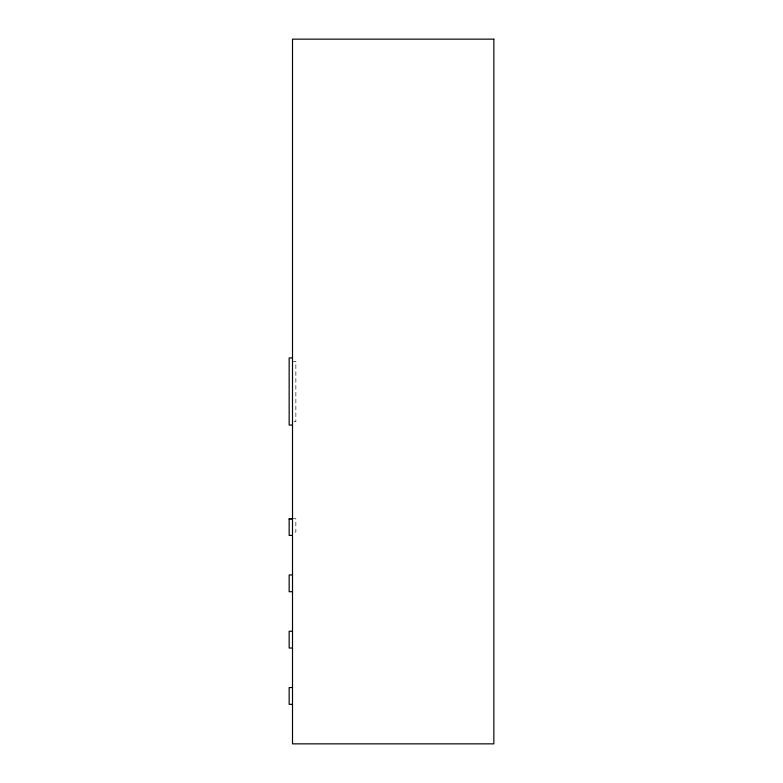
<?xml version="1.0" encoding="UTF-8"?>
<svg xmlns="http://www.w3.org/2000/svg" width="783" height="783" viewBox="0 0 783 783"><rect width="100%" height="100%" fill="white"/><g stroke="black" fill="none" stroke-linecap="round" stroke-linejoin="round"><path stroke-width="0.59" stroke-dasharray="3.92 2.94" d="M292.509 361.296L295.866 361.296L295.866 421.704L293.625 421.704M292.509 518.64L295.866 518.64L295.866 532.068L293.625 532.068"/><path stroke-width="1.17" d="M292.509 357.939L289.152 357.939L289.152 425.061L292.509 425.061M292.509 518.64L289.152 518.64L289.152 535.415L292.509 535.415M289.152 518.972L292.509 518.972M292.509 574.947L289.152 574.947L289.152 591.723L292.509 591.723M292.509 631.245L289.152 631.245L289.152 648.021L292.509 648.021M292.509 687.552L289.152 687.552L289.152 704.328L292.509 704.328M493.848 39.15L292.509 39.15L292.509 743.85L493.848 743.85L493.848 39.15"/></g></svg>
